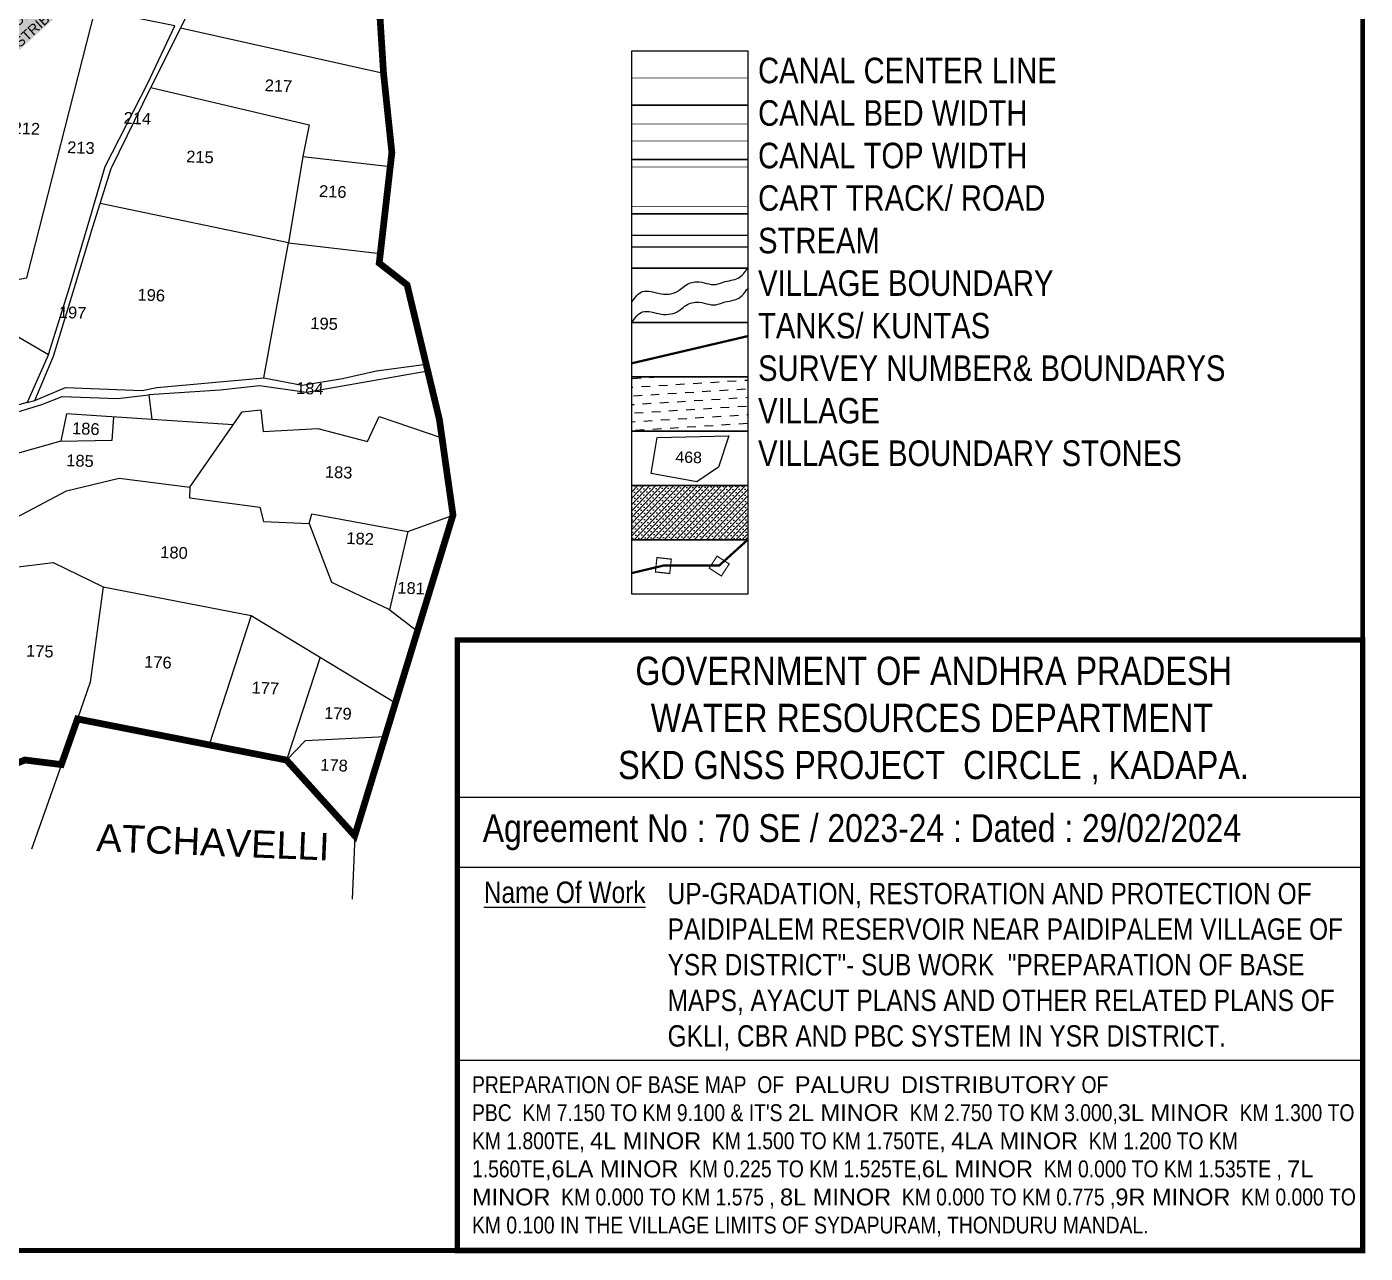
# Model space of a CAD drawing. Header units: inches. Extents: x 202960 to 225017, y 1602563 to 1608916.
# Drawn here: x 205973 to 207562, y 1603781 to 1605237 of the extents above; entities that cross this region are included whole.
import ezdxf
from ezdxf.enums import TextEntityAlignment as Align

# ---------------------------------------------------------------- set-up
doc = ezdxf.new("R2010")
doc.units = ezdxf.units.IN
doc.header["$MEASUREMENT"] = 0
doc.linetypes.add('ACAD_ISO02W100', pattern=[15, 12, -3])
doc.linetypes.add('HIDDEN2', pattern=[0.1875, 0.125, -0.0625])
for name, color, linetype in [('CANAL1', 7, 'Continuous'), ('FRAME 025', 7, 'Continuous'), ('PAPER SIZE', 5, 'Continuous'), ('PLOT NO', 7, 'Continuous'), ('PLOTS', 7, 'Continuous'), ('PLOTS NO', 7, 'Continuous'), ('ROAD', 1, 'Continuous'), ('ROADS', 1, 'Continuous'), ('STRUCTURE', 5, 'Continuous'), ('tank', 4, 'Continuous'), ('TITLEBLOCK', 7, 'Continuous'), ('VILLAGE', 7, 'Continuous'), ('VILLAGE BOUNDRY', 5, 'Continuous'), ('VILLAGE STONES', 240, 'Continuous')]:
    doc.layers.add(name, color=color, linetype=linetype)
doc.styles.add('ARIALN', font='ARIALN.TTF')
doc.styles.get("Standard").update_dxf_attribs({"font": 'arial.ttf'})
doc.linetypes.add('DOTS', pattern='A,1e-06,-3,["●",Standard,S=3,R=0,X=-1.25,Y=-1.25],-3', length=6.000001)

msp = doc.modelspace()

# ---------------------------------------------------------------- hatches: boundary and pattern name
at = {"layer": 'tank'}
h = msp.add_hatch(dxfattribs=at)
h.set_pattern_fill('DASH', color=256, scale=81.884708, angle=3.5405, style=0)
h.set_pattern_definition([(3.5405362, (-314439.872, 461090.613), (9.583956766, 10.84814805), [10.23558849, -10.23558849])])
h.paths.add_polyline_path([(206691, 1604821.7), (206828.5, 1604821.7), (206828.5, 1604757.2), (206691, 1604757.2)])
at = {"layer": 'VILLAGE', "linetype": 'Continuous'}
h = msp.add_hatch(dxfattribs=at)
h.set_pattern_fill('SACNCR', color=256, scale=54.999215, angle=1.5303, style=0)
h.set_pattern_definition([(46.53031993, (-314439.872, 461090.613), (-3.7420359, 3.54729789), []), (46.53031993, (-314436.2275, 461090.7105), (-3.7420359, 3.54729789), [0, -5.156176393])])
h.paths.add_polyline_path([(206691, 1604692.7), (206828.5, 1604692.7), (206828.5, 1604628.3), (206691, 1604628.3)])

# ---------------------------------------------------------------- linework, layer by layer
at = {"color": 5, "const_width": 5.6}
msp.add_lwpolyline([(202963.1, 1606826.9), (207558.5, 1606826.9), (207558.5, 1603784.7), (202963.1, 1603784.7)], close=True, dxfattribs=at)
at = {"layer": 'CANAL1', "color": 1, "linetype": 'HIDDEN2', "ltscale": 100, "const_width": 0.674, "elevation": -2.9}
msp.add_lwpolyline([(206691, 1605176.3), (206828.5, 1605176.3)], dxfattribs=at)
at = {"layer": 'CANAL1', "color": 5, "ltscale": 100, "const_width": 0.674, "elevation": -2.9}
for points in [[(206828.5, 1605121.9), (206691, 1605121.9)], [(206828.5, 1605101.7), (206691, 1605101.7)]]:
    msp.add_lwpolyline(points, dxfattribs=at)
at = {"layer": 'CANAL1', "color": 1, "ltscale": 100, "const_width": 0.674, "elevation": -2.9}
for points in [[(206828.5, 1605070.9), (206691, 1605070.9)], [(206828.5, 1605023.7), (206691, 1605023.7)]]:
    msp.add_lwpolyline(points, dxfattribs=at)
at = {"layer": 'FRAME 025', "lineweight": -3}
for points in [[(206483.7, 1604322.6), (207558.5, 1604322.6)], [(206483.2, 1604239.7), (207558, 1604239.7)], [(206480.9, 1604010.6), (207555.6, 1604010.6)]]:
    msp.add_lwpolyline(points, dxfattribs=at)
at = {"layer": 'PAPER SIZE', "color": 5, "const_width": 6.4}
msp.add_lwpolyline([(207558.5, 1603784.7), (206483.7, 1603784.7), (206483.7, 1604509.3), (207558.5, 1604509.3)], close=True, dxfattribs=at)
at = {"layer": 'PLOT NO', "elevation": -2.9}
for points in [[(206691, 1605208.5), (206828.5, 1605208.5), (206828.5, 1605144), (206691, 1605144)], [(206691, 1605144), (206828.5, 1605144), (206828.5, 1605079.6), (206691, 1605079.6)], [(206691, 1605079.6), (206828.5, 1605079.6), (206828.5, 1605015.1), (206691, 1605015.1)], [(206691, 1605015.1), (206828.5, 1605015.1), (206828.5, 1604950.6), (206691, 1604950.6)], [(206691, 1604950.6), (206828.5, 1604950.6), (206828.5, 1604886.1), (206691, 1604886.1)], [(206691, 1604886.1), (206828.5, 1604886.1), (206828.5, 1604821.7), (206691, 1604821.7)], [(206691, 1604821.7), (206828.5, 1604821.7), (206828.5, 1604757.2), (206691, 1604757.2)], [(206691, 1604757.2), (206828.5, 1604757.2), (206828.5, 1604692.7), (206691, 1604692.7)], [(206691, 1604692.7), (206828.5, 1604692.7), (206828.5, 1604628.3), (206691, 1604628.3)], [(206691, 1604628.3), (206828.5, 1604628.3), (206828.5, 1604563.8), (206691, 1604563.8)]]:
    msp.add_lwpolyline(points, close=True, dxfattribs=at)
msp.add_lwpolyline([(206714, 1604707.1), (206721, 1604749.6), (206805.9, 1604751.5), (206793.7, 1604714.3), (206768, 1604697.2), (206714, 1604707.1)], dxfattribs=at)
at = {"layer": 'PLOT NO', "color": 4}
for points in [[(206691, 1604910.7, -2.9), (206703.6, 1604922.9, -2.9), (206725.7, 1604920.3, -2.9), (206747.2, 1604924.4, -2.9), (206753.6, 1604929.5, -2.9), (206768.1, 1604934.5, -2.9), (206779.6, 1604932.6, -2.9), (206790.9, 1604931.4, -2.9), (206799.5, 1604934.2, -2.9), (206817.3, 1604939, -2.9), (206828.5, 1604950.6, -2.9)], [(206691, 1604886.6, -2.9), (206703.6, 1604898.7, -2.9), (206725.7, 1604896.2, -2.9), (206747.2, 1604900.3, -2.9), (206753.6, 1604905.4, -2.9), (206768.1, 1604910.4, -2.9), (206779.6, 1604908.5, -2.9), (206790.9, 1604907.3, -2.9), (206799.5, 1604910, -2.9), (206817.3, 1604914.8, -2.9), (206828.5, 1604926.5, -2.9)]]:
    msp.add_spline(points, degree=3, dxfattribs=at)
at = {"layer": 'PLOTS'}
for points in [[(206280.4, 1605486.2), (206155.1, 1605236), (206120, 1605165.3)], [(205738.4, 1604963.5), (205868.5, 1604939.3), (205872.9, 1604909.9), (205860.9, 1604826.7), (205860.4, 1604812.9), (205899.3, 1604808.1), (205916.1, 1604895.9), (205916.7, 1604911.4), (205917.5, 1604929.5), (205972.7, 1604939.4), (206053.9, 1605257.2), (205853.9, 1605285.6)], [(205998.5, 1604848.1), (206023.2, 1604927.9), (206047.3, 1605009.1), (206065.7, 1605071.2), (206116.2, 1605170.3), (206148.5, 1605238.4), (206053.9, 1605257.2)], [(206155.1, 1605236), (206396.1, 1605182.3)], [(205973.1, 1604791.4), (205982.1, 1604793.8), (206004.1, 1604846.2), (206030.3, 1604931.7), (206051, 1604999.7), (206059.6, 1605027.6), (206072.6, 1605069.1), (206120, 1605165.3), (206308, 1605121), (206300.3, 1605083.2), (206283.3, 1604980.7), (206059.6, 1605027.6)], [(206300.3, 1605083.2), (206404.1, 1605071.2)], [(206254.1, 1604820.4), (206283.3, 1604980.7)], [(206283.3, 1604980.7), (206392.3, 1604968.2)], [(205916.1, 1604895.9), (205998.5, 1604848.1), (205973.1, 1604791.4), (205890.6, 1604769.1), (205899.3, 1604808.1)], [(205982.1, 1604793.8), (206018.7, 1604808.9), (206109.5, 1604805.3), (206126.8, 1604808.9), (206254.1, 1604820.4), (206299.4, 1604812), (206347.3, 1604819.6), (206387.6, 1604828.8), (206446.7, 1604836.8)], [(206448.7, 1604828.6), (206304.7, 1604803.3), (206248.9, 1604810.9), (206202.3, 1604806), (206117.4, 1604800.5)], [(205529.7, 1604545), (205541.3, 1604576.1), (205600.9, 1604612.7), (205676.4, 1604664.9), (205692.6, 1604676.1), (205761, 1604697.9), (205857.7, 1604743.1), (205890.5, 1604758.4), (205990.4, 1604788.7), (206014.5, 1604798.4), (206080.1, 1604795.8), (206117.4, 1604800.5), (206121.2, 1604770.9), (206019.9, 1604777.8), (206013, 1604745.2), (205961.2, 1604730.8), (205880.9, 1604713.2), (205801, 1604671.3), (205780, 1604651.9), (205725, 1604622.1), (205676.4, 1604664.9)], [(206217.6, 1604764.9), (206228.3, 1604780.2), (206250.5, 1604782.6), (206253.3, 1604756.9), (206318.3, 1604760.4), (206377, 1604745.1), (206391.1, 1604774.7), (206465.5, 1604749.4)], [(205845, 1604579.5), (205903.2, 1604608.7), (205913.1, 1604630.2), (206019.9, 1604686.2), (206082.4, 1604701.4), (206166.2, 1604690.7), (206217.6, 1604764.9), (206121.2, 1604770.9)], [(206013, 1604745.2), (206073.9, 1604746.4), (206075.8, 1604774)], [(206166.2, 1604690.7), (206165.7, 1604678.2), (206249.2, 1604667), (206253.7, 1604649.9), (206308, 1604647.7), (206334.2, 1604578.1), (206402.3, 1604545.9), (206436.4, 1604520)], [(206308, 1604647.7), (206311.1, 1604659.1), (206424.8, 1604638), (206478.6, 1604657.7)], [(206424.8, 1604638), (206403.1, 1604545.3)], [(205950.4, 1604532.1), (205953, 1604594.8), (206003.8, 1604601.4), (206063.1, 1604572.3), (206047.8, 1604459.3), (206032.7, 1604415.6)], [(206063.1, 1604572.3), (206239, 1604538.6), (206188.9, 1604384.9)], [(206239, 1604538.6), (206410.3, 1604434.9)], [(206320.9, 1604489), (206280.9, 1604366.8)], [(206280.9, 1604366.8), (206303.5, 1604389.9), (206398, 1604394.8)]]:
    msp.add_lwpolyline(points, dxfattribs=at)
at = {"layer": 'ROADS', "ltscale": 0.15, "const_width": 1.35, "elevation": -2.9}
msp.add_lwpolyline([(206691, 1604989.6), (206828.5, 1604989.6)], dxfattribs=at)
at = {"layer": 'ROADS', "linetype": 'DOTS', "ltscale": 0.5, "elevation": -2.9}
msp.add_lwpolyline([(206691, 1604976.1), (206828.5, 1604976.1)], dxfattribs=at)
at = {"layer": 'VILLAGE BOUNDRY', "linetype": 'ACAD_ISO02W100', "const_width": 8}
msp.add_lwpolyline([(206372.1, 1605564.8), (206396.1, 1605182.3), (206406, 1605087.9), (206391, 1604956.7), (206424.1, 1604930.8), (206462.4, 1604771.3), (206478.6, 1604657.7), (206361.9, 1604277), (206280.9, 1604366.8), (206032.7, 1604415.6), (206013.6, 1604361.5), (205970.4, 1604366.9), (205847.6, 1604318.3)], dxfattribs=at)
at = {"layer": 'VILLAGE BOUNDRY', "linetype": 'ACAD_ISO02W100', "ltscale": 2, "const_width": 2.7, "elevation": -2.9}
for points in [[(206691, 1604837.8), (206828.5, 1604870)], [(206691, 1604588.8), (206729, 1604597.8), (206794.7, 1604597.8), (206828.5, 1604628.3)]]:
    msp.add_lwpolyline(points, dxfattribs=at)
at = {"layer": 'VILLAGE BOUNDRY'}
for points in [[(206013.6, 1604361.5), (205978.2, 1604261)], [(206361.9, 1604277), (206358.9, 1604201.6)]]:
    msp.add_lwpolyline(points, dxfattribs=at)
at = {"layer": 'VILLAGE STONES', "const_width": 1.37, "elevation": -2.9}
for points in [[(206720.7, 1604607.2), (206737.8, 1604605.3), (206735.9, 1604588.3), (206718.9, 1604590.1)], [(206782.8, 1604594.6), (206792.1, 1604608.9), (206806.5, 1604599.6), (206797.2, 1604585.3)]]:
    msp.add_lwpolyline(points, close=True, dxfattribs=at)

# ---------------------------------------------------------------- texts
at = {"layer": 'PLOT NO'}
msp.add_text('468', height=13.48, rotation=358.6877, dxfattribs=at).set_placement((206758.4, 1604726.2, -2.9), align=Align.MIDDLE_CENTER)
at = {"layer": 'PLOTS NO'}
for s, p in [('217', (206254.8, 1605160.9)), ('214', (206087.3, 1605122.2)), ('212', (205955.5, 1605110.2)), ('213', (206020.3, 1605087.4)), ('215', (206161.6, 1605076.4)), ('216', (206319.3, 1605035.3)), ('196', (206103.8, 1604912.4)), ('197', (206010.4, 1604891.7)), ('195', (206309, 1604878.6)), ('184', (206292, 1604801.6)), ('186', (206026.1, 1604753.8)), ('185', (206019.2, 1604715.8)), ('183', (206326.3, 1604702.1)), ('182', (206351.8, 1604623.4)), ('180', (206130.8, 1604606.8)), ('181', (206412.3, 1604564.6)), ('175', (205971.5, 1604489.8)), ('176', (206111.7, 1604476.7)), ('177', (206239.3, 1604446)), ('179', (206325.4, 1604415.9)), ('178', (206320.8, 1604354.4))]:
    msp.add_text(s, height=14, rotation=357.6886, dxfattribs=at).set_placement(p)
at = {"layer": 'ROAD', "color": 1}
msp.add_text('ATCHAVELLI', height=32.42, rotation=357.6886, dxfattribs=at).set_placement((206054.7, 1604258.8))
at = {"layer": 'STRUCTURE', "color": 5, "insert": (205930.4, 1605224.3), "char_height": 12, "width": 128.083, "attachment_point": 1, "rotation": 42.1475, "bg_fill": 1, "box_fill_scale": 1.1, "bg_fill_color": 7, "bg_fill_true_color": 16777215, "bg_fill_transparency": 0}
msp.add_mtext('{\\C1;PALURU DISTRIBUTORY }', dxfattribs=at)
at = {"layer": 'TITLEBLOCK', "extrusion": (0.000201441, 0.004807, 0.999988), "style": 'ARIALN'}
msp.add_text('%%UName Of Work', height=25.347, rotation=359.9999, dxfattribs=at).set_placement((206515.2, 1604178.5, 7749.8))
at = {"layer": 'TITLEBLOCK', "extrusion": (0.000201441, 0.004807, 0.999988), "attachment_point": 1, "text_direction": (1, -1e-06, -0.000201), "style": 'ARIALN'}
for s, insert, char_height, width in [('CANAL CENTER LINE \\PCANAL BED WIDTH {\\H1.52882x; }\\PCANAL TOP WIDTH {\\H1.35255x; }\\PCART TRACK/ ROAD{\\H1.4113x; }\\PSTREAM {\\H1.39172x; }\\PVILLAGE BOUNDARY{\\H1.39825x; }\\PTANKS/ KUNTAS{\\H1.39607x; }\\PSURVEY NUMBER& BOUNDARYS{\\H1.3968x; }\\PVILLAGE{\\H1.39655x; }\\PVILLAGE BOUNDARY STONES{\\H1.39664x; }', (206840.8, 1605200.5, -2.9), 30.282, 634.887), ('\\pi43.85766;GOVERNMENT OF ANDHRA PRADESH  \\P\\pi62.09279;WATER RESOURCES DEPARTMENT      \\P\\pi23.35885;SKD GNSS PROJECT  CIRCLE , KADAPA.', (206651.3, 1604489.5, -5.1), 33.521, 790.597), ('Agreement No : 70 SE / 2023-24 : Dated : 29/02/2024', (206514, 1604302.6, -6.1), 32.952, 1063.637), ('UP-GRADATION, RESTORATION AND PROTECTION OF PAIDIPALEM RESERVOIR NEAR PAIDIPALEM VILLAGE OF YSR DISTRICT"- SUB WORK  "PREPARATION OF BASE MAPS, AYACUT PLANS AND OTHER RELATED PLANS OF GKLI, CBR AND PBC SYSTEM IN YSR DISTRICT.', (206733.4, 1604221.1, -5.4), 25.3474, 818.182), ("PREPARATION OF BASE MAP  OF  {\\fArial|b0|i0|c0|p34;\\C1;PALURU}  {\\fArial|b0|i0|c0|p34;\\C1;DISTRIBUTORY\\fArial Narrow|b0|i0|c0|p34; OF\\PPBC  }KM {\\C1;7.150 }TO KM {\\C1;9.100 & IT'S \\fArial|b0|i0|c0|p34;2L MINOR\\fArial Narrow|b0|i0|c0|p34;  }KM {\\C1;2.750 }TO KM {\\C1;3.000,\\fArial|b0|i0|c0|p34;3L MINOR\\fArial Narrow|b0|i0|c0|p34;  }KM {\\C1;1.300 }TO KM {\\C1;1.800TE, \\fArial|b0|i0|c0|p34;4L MINOR\\fArial Narrow|b0|i0|c0|p34;  }KM {\\C1;1.500 }TO KM {\\C1;1.750TE\\fArial|b0|i0|c0|p34;,\\fArial Narrow|b0|i0|c0|p34; \\fArial|b0|i0|c0|p34;4LA MINOR\\fArial Narrow|b0|i0|c0|p34;  }KM {\\C1;1.200 }TO KM {\\C1;1.560TE\\fArial|b0|i0|c0|p34;,6LA MINOR\\fArial Narrow|b0|i0|c0|p34;  }KM {\\C1;0.225 }TO KM {\\C1;1.525TE,\\fArial|b0|i0|c0|p34;6L MINOR\\fArial Narrow|b0|i0|c0|p34;  }KM {\\C1;0.000 }TO KM {\\C1;1.535TE , \\fArial|b0|i0|c0|p34;7L MINOR\\fArial Narrow|b0|i0|c0|p34;  }KM {\\C1;0.000 }TO KM {\\C1;1.575 , \\fArial|b0|i0|c0|p34;8L MINOR\\fArial Narrow|b0|i0|c0|p34;  }KM {\\C1;0.000 }TO KM {\\C1;0.775 ,\\fArial|b0|i0|c0|p34;9R MINOR\\fArial Narrow|b0|i0|c0|p34;  }KM {\\C1;0.000 }TO KM {\\C1;0.100 }IN THE VILLAGE LIMITS OF {\\C5;SYDAPURAM}, {\\C5;THONDURU} MANDAL.", (206501.2, 1603991.6, -6.8), 20, 1053.156)]:
    msp.add_mtext(s, dxfattribs=dict(at, insert=insert, char_height=char_height, width=width))

doc.saveas('drawing.dxf')
